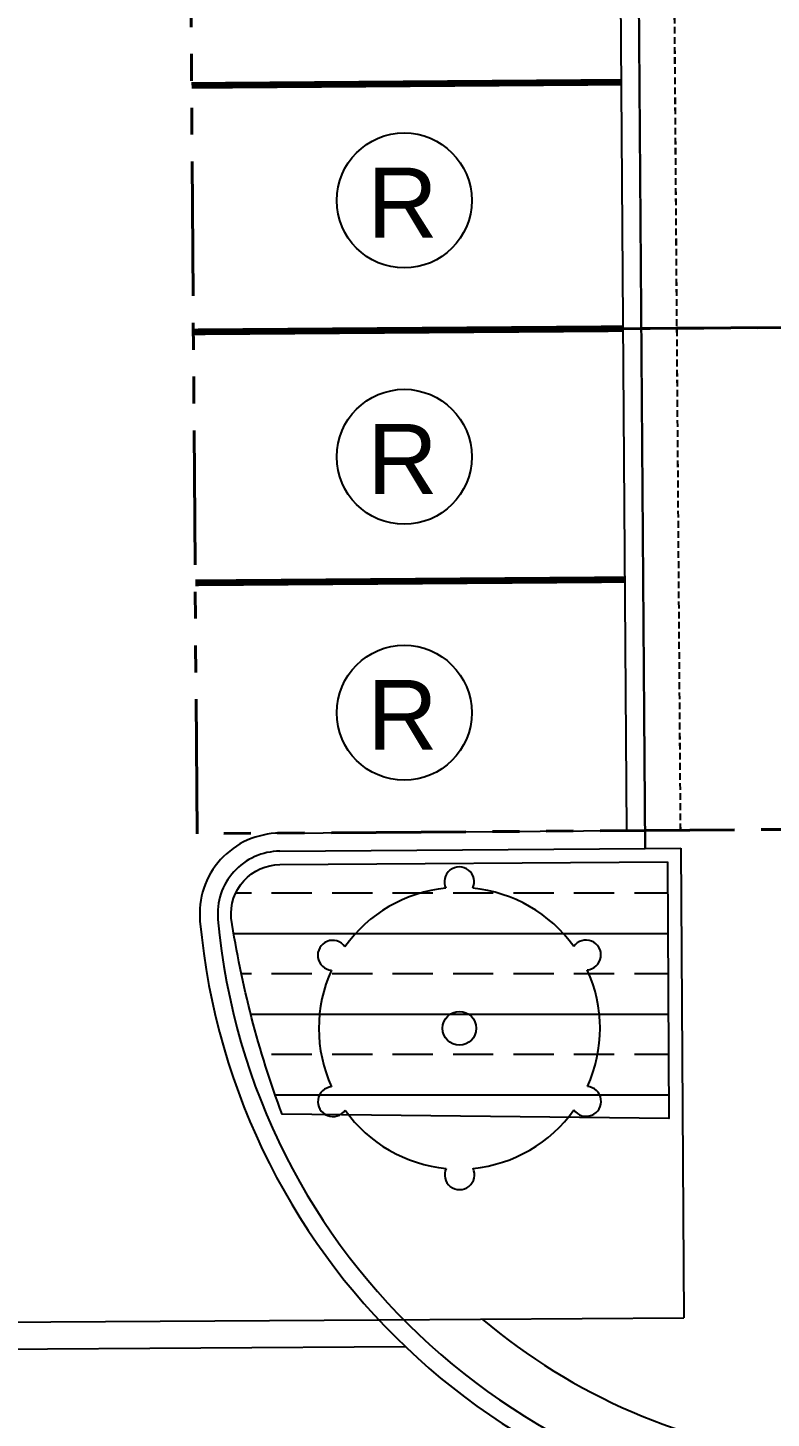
# Model space of a CAD drawing. Header units: feet. Extents: x 919634 to 928945, y 707022 to 708026.
# Drawn here: x 920597.4 to 920625, y 707309 to 707360.7 of the extents above; entities that cross this region are included whole.
import ezdxf
from ezdxf.enums import TextEntityAlignment as Align

# ---------------------------------------------------------------- set-up
doc = ezdxf.new("R2010")
doc.units = ezdxf.units.FT
doc.header["$LTSCALE"] = 20
doc.header["$MEASUREMENT"] = 0
doc.linetypes.add('Site Plan$0$HIDDEN2', pattern=[0.1875, 0.125, -0.0625])
doc.linetypes.add('Site Plan$0$PHANTOM2', pattern=[1.25, 0.625, -0.125, 0.125, -0.125, 0.125, -0.125])
for name, color, linetype in [('-u-site-xref', 7, 'Continuous'), ('L-002', 15, 'Continuous'), ('LK-TREE-050M', 2, 'Continuous'), ('LK-TREE-TRNK', 32, 'Continuous'), ('LP-PATT-GRND', 251, 'Continuous'), ('LP-TREE', 15, 'Continuous'), ('Site Plan$0$-u-site-parking_overhang', 252, 'Site Plan$0$HIDDEN2'), ('Site Plan$0$SP-PARKING DESIGNATION', 254, 'Continuous'), ('Site Plan$0$SP-PAVERS-BANDS', 251, 'Continuous'), ('x-Villa6-LP Block$0$LP-PATT-SHAR', 253, 'Continuous')]:
    doc.layers.add(name, color=color, linetype=linetype)
for name, color, linetype, lineweight in [('Site Plan$0$SP-CURB', 3, 'Continuous', 25), ('Site Plan$0$SP-LOT LINES', 252, 'Site Plan$0$PHANTOM2', 40), ('Site Plan$0$SP-PARKING-STRIPE', 252, 'Continuous', 25), ('Site Plan$0$SP-SIDEWALK', 2, 'Continuous', 25)]:
    doc.layers.add(name, color=color, linetype=linetype, lineweight=lineweight)
doc.layers.get('-u-site-xref').off()
doc.styles.add('Site Plan$0$ARIAL', font='arial.ttf')

# ---------------------------------------------------------------- blocks, each defined once
blk = doc.blocks.new('Site Plan')
at = {"layer": 'Site Plan$0$-u-site-parking_overhang', "ltscale": 0.1, "extrusion": (-7.49369e-08, -5.50407e-10, 1), "elevation": -0.069}
blk.add_lwpolyline([(920621.668, 707330.886), (920621.256, 707386.218)], dxfattribs=at)
at = {"layer": 'Site Plan$0$-u-site-parking_overhang', "ltscale": 0.1, "elevation": 0}
blk.add_lwpolyline([(920621.666, 707330.886), (920621.266, 707386.218)], dxfattribs=at)
at = {"layer": 'Site Plan$0$SP-CURB'}
for p, q in [((920620.343, 707330.206), (920619.923, 707386.545)), ((920619.668, 707330.871), (920619.258, 707385.87)), ((920606.743, 707330.775), (920619.668, 707330.871)), ((920606.748, 707330.105), (920620.343, 707330.206))]:
    blk.add_line(p, q, dxfattribs=at)
for radius in [3, 2.33]:
    blk.add_arc((920606.765, 707327.775), radius, 90.4271, 185.2014, dxfattribs=at)
for major_axis in [(0.181, -24.999), (0.176, -24.329)]:
    blk.add_ellipse((920628.674, 707329.769), major_axis=major_axis, ratio=1, start_param=4.795926, end_param=6.282182, dxfattribs=at)
at = {"layer": 'Site Plan$0$SP-LOT LINES', "ltscale": 0.4}
for p, q in [((920603.666, 707330.755, 0), (920602.844, 707444.419, 0)), ((920603.531, 707349.422, 0), (920693.53, 707350.073, 0)), ((920693.53, 707350.073, 0), (920603.531, 707349.422, 0)), ((920693.665, 707331.407, 0), (920603.666, 707330.755, 0))]:
    blk.add_line(p, q, dxfattribs=at)
at = {"layer": 'Site Plan$0$SP-PARKING DESIGNATION'}
for centre in [(920611.38, 707354.306), (920611.38, 707344.772), (920611.38, 707335.253)]:
    blk.add_circle(centre, 2.511, dxfattribs=at)
at = {"layer": 'Site Plan$0$SP-PARKING-STRIPE', "extrusion": (-7.49369e-08, -5.50407e-10, 1), "const_width": 0.25, "elevation": -0.069}
for points in [[(920603.461, 707358.584), (920619.461, 707358.704)], [(920603.529, 707349.418), (920619.529, 707349.537)], [(920603.599, 707340.085), (920619.599, 707340.204)]]:
    blk.add_lwpolyline(points, dxfattribs=at)
at = {"layer": 'Site Plan$0$SP-PAVERS-BANDS'}
for p, q in [((920573.135, 707312.44), (920610.434, 707312.673)), ((920572.162, 707311.434), (920611.419, 707311.679))]:
    blk.add_line(p, q, dxfattribs=at)
at = {"layer": 'Site Plan$0$SP-SIDEWALK'}
for p, q in [((920620.343, 707330.206), (920621.672, 707330.216, 0)), ((920621.672, 707330.216, 0), (920621.788, 707312.744, 0)), ((920610.434, 707312.673), (920621.788, 707312.744, 0))]:
    blk.add_line(p, q, dxfattribs=at)
blk.add_ellipse((920628.674, 707329.769), major_axis=(0.162, -22.329), ratio=1, start_param=5.575462, end_param=6.164671, dxfattribs=at)
at = {"layer": 'Site Plan$0$SP-PARKING DESIGNATION', "style": 'Site Plan$0$ARIAL'}
for p in [(920611.312, 707352.927, 0), (920611.312, 707343.393, 0), (920611.312, 707333.874, 0)]:
    blk.add_text('R', height=2.6, dxfattribs=at).set_placement(p, align=Align.CENTER)
blk = doc.blocks.new('TREE-SIMP-222')
at = {"layer": 'LK-TREE-050M'}
for centre, radius, start, end in [((-0.0006, 0.5203), 0.0531, 334.8356, 205.3044), ((0, 0), 0.5, 95.579, 144.561), ((0, 0), 0.5, 35.579, 84.561), ((-0.4509, 0.2596), 0.0531, 34.8356, 265.3044), ((0.4503, 0.2607), 0.0531, 274.8356, 145.3044), ((0, 0), 0.5, 155.579, 204.561), ((0, 0), 0.5, 335.579, 24.561), ((-0.4503, -0.2607), 0.0531, 94.8356, 325.3044), ((0.4509, -0.2596), 0.0531, 214.8356, 85.3044), ((0, 0), 0.5, 215.579, 264.561), ((0, 0), 0.5, 275.579, 324.561), ((0.0006, -0.5203), 0.0531, 154.8356, 25.3044)]:
    blk.add_arc(centre, radius, start, end, dxfattribs=at)
at = {"layer": 'LK-TREE-TRNK'}
blk.add_circle((0, 0), 0.06, dxfattribs=at)
blk = doc.blocks.new('x-Villa6-LP Block', base_point=(60.568, 154.949, 0))
at = {"layer": 'x-Villa6-LP Block$0$LP-PATT-SHAR', "elevation": 0}
blk.add_lwpolyline([(59.898, 148.62), (174.904, 148.62)], dxfattribs=at)

msp = doc.modelspace()

# ---------------------------------------------------------------- block references
at = {"layer": '-u-site-xref'}
msp.add_blockref('Site Plan', (0, 0), dxfattribs=at)

# ---------------------------------------------------------------- next in the draw order: hatches: boundary and pattern name
at = {"layer": 'LP-PATT-GRND'}
h = msp.add_hatch(dxfattribs=at)
h.set_pattern_fill('ANSI33', color=256, scale=12, angle=135)
h.set_pattern_definition([(180, (920604.9425, 707309.0406), (-2e-16, -3), []), (180, (920603.4425, 707310.5406), (-2e-16, -3), [1.5, -0.75])])
edge = h.paths.add_edge_path()
edge.add_line((920621.176, 707329.712), (920621.227, 707320.161))
edge.add_line((920621.227, 707320.161), (920606.831, 707320.323))
edge.add_arc((920640.89, 707333.04), 36.356, 188.5918, 200.4747, ccw=False)
edge.add_arc((920606.765, 707327.775), 1.83, 90.4271, 185.2014, ccw=False)
edge.add_line((920606.751, 707329.605), (920621.176, 707329.712))

# ---------------------------------------------------------------- next in the draw order: linework, layer by layer
at = {"layer": 'L-002'}
msp.add_lwpolyline([(920621.176, 707329.712), (920621.227, 707320.161), (920606.831, 707320.323, -0.051896), (920604.942, 707327.609, -0.438835), (920606.751, 707329.605)], format="xyb", close=True, dxfattribs=at)

# ---------------------------------------------------------------- next in the draw order: block references
at = {"layer": '-u-site-xref', "rotation": 270.4271428698243}
msp.add_blockref('x-Villa6-LP Block', (920625.819, 707444.587), dxfattribs=at)
at = {"layer": 'LP-TREE', "xscale": 10.46430050961437, "yscale": 10.46430050961437, "zscale": 11.86833221055216}
msp.add_blockref('TREE-SIMP-222', (920613.433, 707323.516), dxfattribs=at)

doc.saveas('drawing.dxf')
